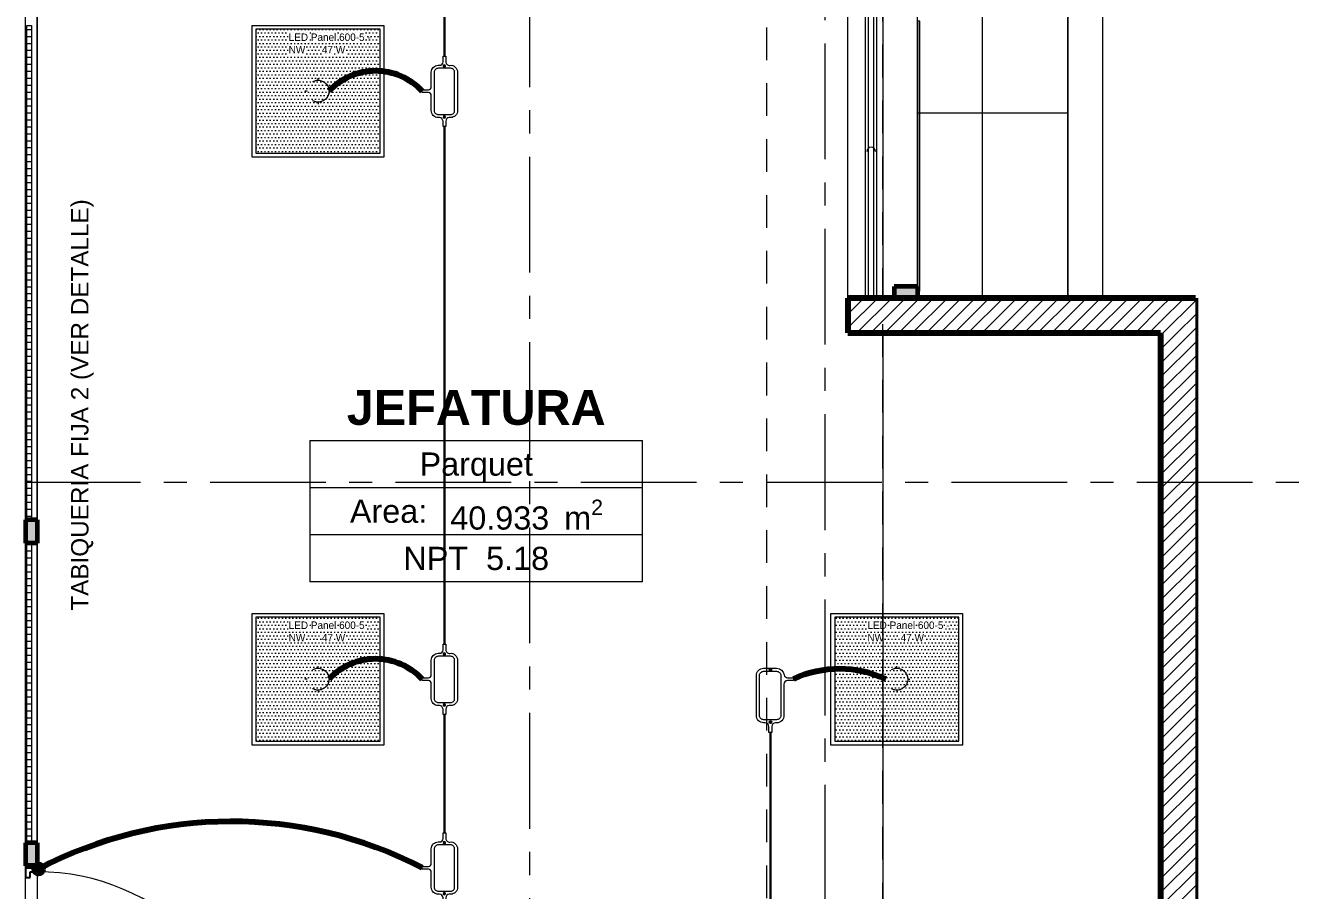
# Model space of a CAD drawing. Header units: inches. Extents: x -38 to 5698, y -33 to 92.
# Drawn here: x 140.37 to 145.89, y 32.64 to 36.38 of the extents above; entities that cross this region are included whole.
import ezdxf
from ezdxf.lldxf.tags import DXFTag

# ---------------------------------------------------------------- set-up
doc = ezdxf.new("R2010")
doc.units = ezdxf.units.IN
doc.header["$MEASUREMENT"] = 0
doc.set_wipeout_variables(frame=1)
for name, pattern in [('CONTINUA', [0]), ('DASHED', [0.75, 0.5, -0.25]), ('Hidden Line', [0.195611, 0.141111, -0.0545]), ('Punto & Raya', [0.65, 0.5, -0.075, 0, -0.075]), ('Wipeout_Contour', [1, 0, -1])]:
    doc.linetypes.add(name, pattern=pattern)
for name, color, linetype in [('02 _ ARQ _ ALB _ Ejes Generales', 7, 'Continuous'), ('02 _ ARQ _ ALB _ Muros Interiores', 7, 'Continuous'), ('02 _ ARQ _ ZON _ Espacio.3D', 7, 'Continuous'), ('08 _ STR _ EXT _ 07 Losa Aligerada', 7, 'Continuous'), ('08 _ STR _ EXT _ 09 Vigas', 7, 'Continuous'), ('Acabado - Muros', 7, 'Continuous'), ('Dibujo 2D - General', 7, 'Continuous'), ('Estructura - 04 MURO', 7, 'Continuous'), ('Interior - Escaleras & Barandillas', 7, 'Continuous'), ('Marcador - Secciones', 251, 'Continuous'), ('Notas - Etiquetas', 251, 'Continuous')]:
    doc.layers.add(name, color=color, linetype=linetype)
for name, color, linetype, lineweight in [('ALUMBRADO_CONDUIT', 30, 'CONDUIT1', 30), ('Bancas', 1, 'Continuous', 13), ('CABLEADO EXT.', 3, 'PVCSUBT', 30), ('Luminarias', 5, 'Continuous', 20), ('pulsador', 4, 'Continuous', 40), ('Simb_Alumbrado', 140, 'CONTINUA', 30)]:
    doc.layers.add(name, color=color, linetype=linetype, lineweight=lineweight)
doc.styles.add('Estilo_Generado_1', font='swisseb.ttf')
doc.styles.add('Estilo_Generado_4', font='swisse.ttf')
doc.styles.add('Estilo_Generado_7', font='swisse.ttf')
doc.styles.add('{18b73a54-fa43-428c-adcb-c1c7bbdf2c84}', font='Simplex.shx')
tags = doc.linetypes.add('CONDUIT', pattern='A,1.5,-0.210535,["con",{18b73a54-fa43-428c-adcb-c1c7bbdf2c84},S=0.2,R=0,X=0,Y=-0.065594],-0.702384', length=2.412919).pattern_tags.tags
tags[6] = DXFTag(74, 10)
tags = doc.linetypes.add('CONDUIT1', pattern='A,1,-0.19772,["con",{18b73a54-fa43-428c-adcb-c1c7bbdf2c84},S=0.2,R=0,X=0,Y=-0.065594],-0.593642', length=1.791362).pattern_tags.tags
tags[6] = DXFTag(74, 10)
tags = doc.linetypes.add('PVCSUBT', pattern='A,0.6,-0.3,0.6,-0.075691,["PVC",Standard,S=0.2,R=0,X=0,Y=-0.093724],-0.621005', length=2.196696).pattern_tags.tags
tags[10] = DXFTag(74, 10)
pattern_1 = [(45, (92.500015, 3e-09), (-0.030052038, 0.030052038), [])]
pattern_2 = [(0, (92.500015, 3e-09), (0, 0.030000001), [])]

# ---------------------------------------------------------------- blocks, each defined once
blk = doc.blocks.new('*U270')
at = {"layer": 'Luminarias', "linetype": 'DASHED', "lineweight": 0, "ltscale": 0.05}
blk.add_lwpolyline([(0, -0.0045), (0, 0.0045)], dxfattribs=at)
blk = doc.blocks.new('*U271')
at = {"color": 0, "linetype": 'ByBlock', "lineweight": -2, "transparency": 16777216}
blk.add_blockref('*U270', (0, 0.05), dxfattribs=at)
for p, rotation in [((-0.05, 0), 90), ((0, -0.05), 180), ((0.05, 0), 269.9999999999999)]:
    blk.add_blockref('*U270', p, dxfattribs=dict(at, rotation=rotation))
blk = doc.blocks.new('PANEL LED 50W')
at = {"layer": 'Luminarias'}
h = blk.add_hatch(dxfattribs=at)
h.set_pattern_fill('DOTS', color=4, scale=0.009097)
h.set_pattern_definition([(0, (0, -2e-14), (0.0072206, 0.01444116), [0, -0.01444116])])
h.paths.add_polyline_path([(-0.2574, -0.2574), (0.2574, -0.2574), (0.2574, 0.2574), (-0.2574, 0.2574)])
h.paths.add_polyline_path([(-0.1296, 0.0974), (0.1849, 0.0974), (0.1849, 0.2469), (-0.1296, 0.2469)], flags=24)
at = {"layer": 'Luminarias', "color": 4, "lineweight": 0}
for points in [[(-0.2729, 0.2729), (0.2729, 0.2729), (0.2729, -0.2729), (-0.2729, -0.2729)], [(-0.2574, -0.2574), (0.2574, -0.2574), (0.2574, 0.2574), (-0.2574, 0.2574)]]:
    blk.add_lwpolyline(points, close=True, dxfattribs=at)
at = {"layer": 'Luminarias', "color": 4, "linetype": 'DASHED', "lineweight": 0, "ltscale": 0.01}
blk.add_circle((0, 0), 0.0455, dxfattribs=at)
at = {"color": 4}
blk.add_blockref('*U271', (0, 0), dxfattribs=at)
at = {"layer": 'Luminarias', "color": 4, "insert": (-0.1218, 0.2392), "char_height": 0.030929, "width": 0.382855, "attachment_point": 1}
blk.add_mtext('{\\Ftxt|c0;LED Panel 600-5 - NW      47 W}', dxfattribs=at)
blk = doc.blocks.new('oval t')
at = {"layer": 'Simb_Alumbrado', "lineweight": 13}
blk.add_lwpolyline([(0.0141, 0.0102, -0.414214), (0.0041, 0.0202), (0.0041, 0.0416), (-0.0056, 0.0416), (-0.0056, 0.0202, -0.414214), (-0.0156, 0.0102), (-0.0659, 0.0102, 0.414214), (-0.0899, -0.0138), (-0.0899, -0.0183, -0.414214), (-0.1019, -0.0303), (-0.1213, -0.0303), (-0.1213, -0.04), (-0.1016, -0.04, -0.451917), (-0.0897, -0.0535, 0.451917), (-0.0659, -0.0805), (0.0659, -0.0805, 0.414214), (0.0899, -0.0566), (0.0899, -0.0512, -0.398753), (0.1019, -0.0401), (0.1213, -0.0401), (0.1213, -0.0304), (0.1019, -0.0304, -0.368669), (0.0899, -0.0176), (0.0899, -0.0138, 0.414214), (0.0659, 0.0102), (0.0141, 0.0102)], format="xyb", dxfattribs=at)
blk.add_lwpolyline([(-0.0659, 0), (0.0659, 0, -0.414214), (0.0797, -0.0138), (0.0797, -0.0566, -0.414214), (0.0659, -0.0703), (-0.0659, -0.0703, -0.414214), (-0.0797, -0.0566), (-0.0797, -0.0138, -0.414214)], format="xyb", close=True, dxfattribs=at)
for points in [[(-0.0911, -0.0352), (-0.0828, -0.0352)], [(-0.0869, -0.031), (-0.0869, -0.0394)], [(0.0837, -0.0352), (0.0921, -0.0352)], [(0.0879, -0.031), (0.0879, -0.0394)]]:
    blk.add_lwpolyline(points, dxfattribs=at)
for centre in [(-0.0869, -0.0352), (0.0879, -0.0352)]:
    blk.add_circle(centre, 0.00419, dxfattribs=at)
blk = doc.blocks.new('CAJA OVAL TIPO L')
at = {"layer": 'Simb_Alumbrado', "lineweight": 13}
blk.add_lwpolyline([(-0.0491, -0.079), (-0.0491, -0.0343, -0.380413), (-0.0258, -0.0088), (-0.0258, -0.0088, 0.341426), (-0.0164, 0.0033), (-0.0164, 0.0236), (-0.0063, 0.0236), (-0.0063, 0.0033, 0.414214), (0.0063, -0.0092), (0.1138, -0.0092, -0.414214), (0.1388, -0.0343), (0.1388, -0.0382, 0.414214), (0.1513, -0.0508), (0.1716, -0.0508), (0.1716, -0.0609), (0.1513, -0.0609, 0.414214), (0.1388, -0.0734), (0.1388, -0.079, -0.414214), (0.1138, -0.104), (-0.0241, -0.104, -0.414214), (-0.0491, -0.079, 0.414214)], format="xyb", dxfattribs=at)
blk.add_lwpolyline([(-0.0241, -0.0199), (0.1138, -0.0199, -0.414214), (0.1282, -0.0343), (0.1282, -0.079, -0.414214), (0.1138, -0.0934), (-0.0241, -0.0934, -0.414214), (-0.0384, -0.079), (-0.0384, -0.0343, -0.414214)], format="xyb", close=True, dxfattribs=at)
for points in [[(-0.0483, -0.0558), (-0.0395, -0.0558)], [(-0.0439, -0.0514), (-0.0439, -0.0602)], [(0.1323, -0.0558), (0.1411, -0.0558)], [(0.1367, -0.0514), (0.1367, -0.0602)]]:
    blk.add_lwpolyline(points, dxfattribs=at)
for centre in [(-0.0439, -0.0558), (0.1367, -0.0558)]:
    blk.add_circle(centre, 0.00438, dxfattribs=at)
blk = doc.blocks.new('pulsador')
at = {"layer": 'pulsador', "lineweight": 40}
h = blk.add_hatch(color=4, dxfattribs=at)
h.dxf.hatch_style = 1
h.paths.add_polyline_path([(246.2314, 46.0882, 1), (246.279, 46.0882, 1)])
h.paths.add_polyline_path([(246.2786, 46.0882, -1), (246.2317, 46.0882, -1)], flags=16)
h.paths.add_polyline_path([(246.271, 46.0882, -1), (246.2393, 46.0882, -1)], flags=0)
at = {"layer": 'pulsador'}
h = blk.add_hatch(color=4, dxfattribs=at)
h.dxf.hatch_style = 1
h.paths.add_polyline_path([(246.2393, 46.0882, 1), (246.271, 46.0882, 1)])
at = {"layer": 'pulsador', "color": 4, "lineweight": 50}
blk.add_circle((246.2552, 46.0882), 0.0238, dxfattribs=at)
at = {"layer": 'pulsador', "color": 4, "lineweight": 40}
blk.add_circle((246.2552, 46.0882), 0.0235, dxfattribs=at)
at = {"layer": 'pulsador', "color": 4}
blk.add_circle((246.2552, 46.0882), 0.0159, dxfattribs=at)

msp = doc.modelspace()

# ---------------------------------------------------------------- linework, layer by layer
at = {"layer": '02 _ ARQ _ ALB _ Muros Interiores', "color": 7, "linetype": 'Continuous', "lineweight": 80}
msp.add_line((140.37, 32.7503), (140.42, 32.7503), dxfattribs=at)
at = {"layer": '02 _ ARQ _ ALB _ Muros Interiores', "color": 165, "linetype": 'Continuous', "lineweight": 25}
for p, q in [((140.42, 32.7503), (140.37, 32.7503)), ((140.37, 32.7503), (140.37, 32.7003)), ((140.42, 32.7253), (140.42, 32.7503)), ((140.37, 32.7003), (140.39, 32.7003)), ((140.39, 32.7003), (140.39, 32.7253)), ((140.39, 32.7253), (140.42, 32.7253))]:
    msp.add_line(p, q, dxfattribs=at)
at = {"layer": '02 _ ARQ _ ALB _ Muros Interiores', "color": 175, "linetype": 'Continuous', "lineweight": 15}
msp.add_arc((140.42, 31.775), 0.9503, 0, 90, dxfattribs=at)
at = {"layer": '02 _ ARQ _ ZON _ Espacio.3D', "color": 252, "linetype": 'Continuous', "lineweight": 13}
for p, q in [((141.5973, 34.5863), (141.5973, 33.9756)), ((141.5973, 34.5863), (143.0338, 34.5863)), ((143.0338, 33.9756), (143.0338, 34.5863)), ((141.5973, 34.3827), (143.0338, 34.3827)), ((143.0338, 34.1792), (141.5973, 34.1792)), ((143.0338, 33.9756), (141.5973, 33.9756))]:
    msp.add_line(p, q, dxfattribs=at)
at = {"layer": '02 _ ARQ _ ZON _ Espacio.3D', "color": 254, "linetype": 'Continuous', "lineweight": 0, "flags": 128}
msp.add_lwpolyline([(130.07, 29.75), (135.97, 29.75), (135.97, 30.2), (136.57, 30.2), (136.57, 31), (137.07, 31), (137.07, 29.75), (140.37, 29.75), (140.3701, 39), (140.37, 39), (140.37, 39.9003), (137.07, 39.9003), (137.07, 39), (136.57, 39), (136.57, 39.4), (130.07, 39.4)], dxfattribs=at)
msp.add_lwpolyline([(140.42, 39.75), (140.42, 32.7833), (140.42, 32.7833), (140.42, 31.7003), (140.42, 29.75), (143.07, 29.75), (143.07, 30.2), (143.57, 30.2), (143.57, 30.7), (144.07, 30.7), (144.07, 29.85), (145.27, 29.85), (145.27, 35.0505), (143.9201, 35.0505), (143.9201, 35.2005), (143.92, 35.2005), (143.92, 39), (143.57, 39), (143.57, 39.4), (143.17, 39.4), (143.17, 39.75)], close=True, dxfattribs=at)
at = {"layer": '08 _ STR _ EXT _ 07 Losa Aligerada', "color": 254, "linetype": 'Continuous', "lineweight": 18, "flags": 128}
msp.add_lwpolyline([(145.02, 35.2005), (145.02, 41.1), (131.4553, 41.1), (131.4553, 40.8001), (126.5479, 40.8001), (126.5479, 40.5001), (115.87, 40.5001)], dxfattribs=at)
at = {"layer": 'Acabado - Muros', "color": 7, "linetype": 'Continuous', "lineweight": 60}
msp.add_line((140.42, 32.7503), (140.37, 32.7503), dxfattribs=at)
at = {"layer": 'ALUMBRADO_CONDUIT', "color": 30, "lineweight": 30, "ltscale": 0.4, "true_color": 0xf26722}
for p, q in [((142.1782, 33.4031), (142.1782, 32.8932)), ((143.5853, 33.3268), (143.5853, 31.2481))]:
    msp.add_line(p, q, dxfattribs=at)
at = {"layer": 'CABLEADO EXT.', "color": 3, "lineweight": 80}
for centre, radius, start, end in [((141.8809, 33.3689), 0.2747, 42.972, 137.028), ((143.8834, 33.1239), 0.4764, 65.1506, 114.6298)]:
    msp.add_arc(centre, radius, start, end, dxfattribs=at)
at = {"layer": 'Estructura - 04 MURO', "color": 7, "linetype": 'Continuous', "lineweight": 80, "flags": 128}
msp.add_lwpolyline([(145.42, 29.7), (145.42, 35.2005)], dxfattribs=at)

# ---------------------------------------------------------------- block references
at = {"color": 4, "lineweight": 40}
msp.add_blockref('pulsador', (-105.8291, -13.3513), dxfattribs=at)
at = {"layer": 'ALUMBRADO_CONDUIT', "xscale": 1.041283452965173, "yscale": 1.041283452965173, "zscale": 1.041283452965173}
for p in [(141.6325, 33.5562), (144.131, 33.5562)]:
    msp.add_blockref('PANEL LED 50W', p, dxfattribs=at)
at = {"layer": 'ALUMBRADO_CONDUIT', "linetype": 'CONDUIT', "lineweight": 30, "xscale": 1.253906979044094, "yscale": 1.253906979044094, "zscale": 1.253906979044094, "rotation": 270}
msp.add_blockref('CAJA OVAL TIPO L', (143.6553, 33.542), dxfattribs=at)
at = {"layer": 'Bancas', "color": 252, "true_color": 0x939598, "xscale": -1.253906979044094, "yscale": 1.253906979044094, "zscale": 1.253906979044094, "rotation": 90}
for p in [(142.1341, 33.5552), (142.1341, 32.7411)]:
    msp.add_blockref('oval t', p, dxfattribs=at)

# ---------------------------------------------------------------- texts
at = {"layer": '02 _ ARQ _ ZON _ Espacio.3D', "color": 252, "lineweight": 25, "attachment_point": 2}
for s, insert, char_height, style in [('\\A1;{\\pqc;\\pt0;\\fSwis721 Ex BT|b1|i0|c0|p34;JEFATURA}', (142.3155, 34.8038), 0.15, 'Estilo_Generado_1'), ('\\A1;{\\pqc;\\pt0;\\fSwis721 Ex BT|b0|i0|c238|p34;Parquet}', (142.3155, 34.5345), 0.1, 'Estilo_Generado_7'), ('\\A1;{\\pqc;\\pt0;\\fSwis721 Ex BT|b0|i0|c238|p34;Area: }', (141.937, 34.331), 0.1, 'Estilo_Generado_7'), ('\\A1;{\\pqc;\\pt0,0.3;\\fSwis721 Ex BT|b0|i0|c238|p34;40.933\\fSwis721 Ex BT|b0|i0|c238|p34;\\A1{\\H.66x;\\S^  ;}\\fSwis721 Ex BT|b0|i0|c238|p34; m\\fSwis721 Ex BT|b0|i0|c238|p34;\\A1{\\H.66x;\\S2^  ;}}', (142.5331, 34.331), 0.1, 'Estilo_Generado_7'), ('\\A1;{\\pqc;\\pt0;\\fSwis721 Ex BT|b0|i0|c238|p34;NPT  5.18}', (142.3155, 34.1274), 0.1, 'Estilo_Generado_7')]:
    msp.add_mtext(s, dxfattribs=dict(at, insert=insert, char_height=char_height, style=style))

# ---------------------------------------------------------------- next in the draw order: wipeouts: each hides what was drawn before it
at = {"color": 254, "linetype": 'Wipeout_Contour', "lineweight": 0, "ltscale": 3410.450685}
msp.add_wipeout([(140.37, 32.8503), (140.42, 32.8503), (140.42, 34.1433), (140.37, 34.1433)], dxfattribs=at).dxf.layer = 'Acabado - Muros'
at = {"color": 254, "linetype": 'Wipeout_Contour', "lineweight": 0, "ltscale": 5123.845039}
msp.add_wipeout([(144.87, 35.2005), (144.87, 40.95), (136.0575, 40.95), (136.0575, 39.9), (144.07, 39.9), (144.07, 35.2005)], dxfattribs=at).dxf.layer = 'Dibujo 2D - General'

# ---------------------------------------------------------------- next in the draw order: hatches: boundary and pattern name
at = {"layer": 'Dibujo 2D - General', "linetype": 'Continuous', "lineweight": 13}
h = msp.add_hatch(dxfattribs=at)
h.set_pattern_fill('CEMENTO_PULIDO_Y_BRUÑADO_FA', color=251, style=0, pattern_type=2)
h.set_pattern_definition([(0, (92.5, 3e-09), (0, 1), []), (90, (92.5, 3e-09), (-1, 0), [])])
h.paths.add_polyline_path([(144.87, 35.2005), (144.87, 40.95), (136.0575, 40.95), (136.0575, 39.9), (144.07, 39.9), (144.07, 35.2005)])

# ---------------------------------------------------------------- next in the draw order: linework, layer by layer
at = {"layer": '02 _ ARQ _ ALB _ Ejes Generales', "color": 251, "linetype": 'Punto & Raya', "lineweight": 13}
msp.add_line((143.82, 45.9), (143.82, 2.05), dxfattribs=at)
at = {"layer": '08 _ STR _ EXT _ 09 Vigas', "color": 251, "linetype": 'Hidden Line', "lineweight": 13}
msp.add_line((143.57, 30.2), (143.57, 39.4), dxfattribs=at)
at = {"layer": 'Acabado - Muros', "color": 251, "linetype": 'Continuous', "lineweight": 13, "flags": 128}
for points in [[(140.37, 32.8503), (140.37, 34.1433)], [(140.42, 32.8503), (140.42, 34.1433)]]:
    msp.add_lwpolyline(points, dxfattribs=at)
at = {"layer": 'ALUMBRADO_CONDUIT', "color": 30, "lineweight": 30, "ltscale": 0.4, "true_color": 0xf26722}
for p, q in [((142.1782, 38.4018), (142.1782, 36.2448)), ((142.1782, 35.9406), (142.1782, 33.7073))]:
    msp.add_line(p, q, dxfattribs=at)
at = {"layer": 'CABLEADO EXT.', "color": 3, "lineweight": 80}
for centre, radius, start, end in [((141.8809, 35.9064), 0.2747, 42.972, 137.028), ((141.2591, 31.1489), 1.7932, 62.6829, 117.6803)]:
    msp.add_arc(centre, radius, start, end, dxfattribs=at)
at = {"layer": 'Dibujo 2D - General', "color": 251, "linetype": 'Continuous', "lineweight": 13, "flags": 128}
msp.add_lwpolyline([(144.87, 35.2005), (144.87, 40.95), (136.0575, 40.95), (136.0575, 39.9), (144.07, 39.9), (144.07, 35.2005)], close=True, dxfattribs=at)
at = {"layer": 'Interior - Escaleras & Barandillas', "color": 161, "linetype": 'Continuous', "lineweight": 13, "flags": 128}
msp.add_lwpolyline([(144.0387, 35.8337, 1), (144.0012, 35.8337)], format="xyb", dxfattribs=at)
at = {"layer": 'Marcador - Secciones', "color": 251, "linetype": 'Punto & Raya', "lineweight": 13}
msp.add_line((142.5454, 46.2111), (142.5454, 0.9472), dxfattribs=at)

# ---------------------------------------------------------------- next in the draw order: block references
at = {"layer": 'ALUMBRADO_CONDUIT', "xscale": 1.041283452965173, "yscale": 1.041283452965173, "zscale": 1.041283452965173}
msp.add_blockref('PANEL LED 50W', (141.6325, 36.0937), dxfattribs=at)
at = {"layer": 'Bancas', "color": 252, "true_color": 0x939598, "xscale": -1.253906979044094, "yscale": 1.253906979044094, "zscale": 1.253906979044094, "rotation": 90}
msp.add_blockref('oval t', (142.1341, 36.0927), dxfattribs=at)

# ---------------------------------------------------------------- next in the draw order: texts
at = {"layer": 'Notas - Etiquetas', "color": 8, "linetype": 'Continuous', "lineweight": 13, "insert": (140.6153, 33.8518), "char_height": 0.075, "attachment_point": 4, "rotation": 90, "style": 'Estilo_Generado_4'}
msp.add_mtext('\\A1;{\\pql;\\fSwis721 Ex BT|b0|i0|c0|p34;TABIQUERIA FIJA 2 (VER DETALLE)\\fSwis721 Ex BT|b0|i0|c0|p34; }', dxfattribs=at)

# ---------------------------------------------------------------- next in the draw order: wipeouts: each hides what was drawn before it
at = {"color": 254, "linetype": 'Wipeout_Contour', "lineweight": 0, "ltscale": 5115.945575}
msp.add_wipeout([(140.403, 36.3768), (140.37, 36.3768), (140.37, 34.2433), (140.42, 34.2433), (140.42, 36.3933), (140.403, 36.3933)], dxfattribs=at).dxf.layer = 'Acabado - Muros'
at = {"color": 254, "linetype": 'Wipeout_Contour', "lineweight": 0, "ltscale": 3410.410717}
msp.add_wipeout([(140.375, 34.1433), (140.375, 32.8503), (140.395, 32.8503), (140.395, 34.1433)], dxfattribs=at).dxf.layer = 'Acabado - Muros'
at = {"color": 254, "linetype": 'Wipeout_Contour', "lineweight": 0, "ltscale": 3426.123211}
msp.add_wipeout([(144.07, 39.9), (144.07, 35.2005), (144.22, 35.2005), (144.22, 39.9)], dxfattribs=at).dxf.layer = 'Estructura - 04 MURO'

# ---------------------------------------------------------------- next in the draw order: hatches: boundary and pattern name
at = {"layer": 'Acabado - Muros', "linetype": 'Continuous', "lineweight": 9}
msp.add_hatch(color=250, dxfattribs=at).paths.add_polyline_path([(144.23, 36.3955), (144.22, 36.3955), (144.22, 35.2305), (144.23, 35.2305)])
at = {"layer": 'Acabado - Muros', "linetype": 'Continuous', "lineweight": 0}
for points in [[(144.12, 35.2505), (144.12, 35.2005), (144.22, 35.2005), (144.22, 35.2505)], [(140.37, 32.8503), (140.37, 32.7503), (140.42, 32.7503), (140.42, 32.8503)]]:
    msp.add_hatch(color=254, dxfattribs=at).paths.add_polyline_path(points)
h = msp.add_hatch(dxfattribs=at)
h.set_pattern_fill('CONTRACHAPADO_0002', color=254, style=0, pattern_type=2)
h.set_pattern_definition(pattern_2)
h.paths.add_polyline_path([(140.375, 34.1433), (140.375, 32.8503), (140.395, 32.8503), (140.395, 34.1433)])

# ---------------------------------------------------------------- next in the draw order: linework, layer by layer
at = {"layer": '08 _ STR _ EXT _ 07 Losa Aligerada', "color": 254, "linetype": 'Continuous', "lineweight": 18, "flags": 128}
msp.add_lwpolyline([(145.42, 29.7), (145.42, 35.2005), (144.07, 35.2005), (144.07, 29.7)], close=True, dxfattribs=at)
at = {"layer": 'Acabado - Muros', "color": 7, "linetype": 'Continuous', "lineweight": 60}
for p, q in [((144.12, 35.2505), (144.12, 35.2005)), ((144.22, 35.2505), (144.12, 35.2505)), ((144.22, 35.2505), (144.22, 35.2005)), ((144.22, 35.2005), (144.12, 35.2005)), ((140.42, 34.1433), (140.37, 34.1433)), ((140.37, 32.8503), (140.37, 32.7503)), ((140.42, 32.8503), (140.37, 32.8503)), ((140.42, 32.8503), (140.42, 32.7503))]:
    msp.add_line(p, q, dxfattribs=at)
at = {"layer": 'Acabado - Muros', "color": 251, "linetype": 'Continuous', "lineweight": 13, "flags": 128}
for points in [[(140.42, 34.2433), (140.42, 38.5433)], [(140.37, 34.2433), (140.37, 36.3768)]]:
    msp.add_lwpolyline(points, dxfattribs=at)
at = {"layer": 'Acabado - Muros', "color": 7, "linetype": 'Continuous', "lineweight": 13, "flags": 128}
for points in [[(144.23, 36.3955), (144.22, 36.3955), (144.22, 35.2305), (144.23, 35.2305)], [(140.375, 34.1433), (140.395, 34.1433), (140.395, 32.8503), (140.375, 32.8503)]]:
    msp.add_lwpolyline(points, close=True, dxfattribs=at)
at = {"layer": 'Estructura - 04 MURO', "color": 7, "linetype": 'Continuous', "lineweight": 13, "flags": 128}
for points in [[(144.22, 35.2005), (144.22, 40.05)], [(144.07, 39), (144.07, 35.2005)], [(144.22, 35.2005), (144.07, 35.2005)]]:
    msp.add_lwpolyline(points, dxfattribs=at)

# ---------------------------------------------------------------- next in the draw order: wipeouts: each hides what was drawn before it
at = {"color": 254, "linetype": 'Wipeout_Contour', "lineweight": 0, "ltscale": 3410.705013}
msp.add_wipeout([(140.375, 36.3768), (140.375, 34.2433), (140.395, 34.2433), (140.395, 36.3768)], dxfattribs=at).dxf.layer = 'Acabado - Muros'
at = {"color": 254, "linetype": 'Wipeout_Contour', "lineweight": 0, "ltscale": 3429.419185}
msp.add_wipeout([(144.87, 40.95), (144.87, 35.2005), (145.02, 35.2005), (145.02, 40.95)], dxfattribs=at).dxf.layer = 'Estructura - 04 MURO'
at = {"color": 254, "linetype": 'Wipeout_Contour', "lineweight": 0, "ltscale": 2572.423113}
msp.add_wipeout([(145.27, 35.0505), (145.42, 35.0505), (145.42, 35.2005)], dxfattribs=at).dxf.layer = 'Estructura - 04 MURO'

# ---------------------------------------------------------------- next in the draw order: hatches: boundary and pattern name
at = {"layer": 'Acabado - Muros', "linetype": 'Continuous', "lineweight": 0}
h = msp.add_hatch(dxfattribs=at)
h.set_pattern_fill('CONTRACHAPADO_0002', color=254, style=0, pattern_type=2)
h.set_pattern_definition(pattern_2)
h.paths.add_polyline_path([(140.375, 36.3768), (140.375, 34.2433), (140.395, 34.2433), (140.395, 36.3768)])
msp.add_hatch(color=254, dxfattribs=at).paths.add_polyline_path([(140.42, 34.2433), (140.37, 34.2433), (140.37, 34.1433), (140.42, 34.1433)])
at = {"layer": 'Estructura - 04 MURO', "linetype": 'Continuous', "lineweight": 5}
h = msp.add_hatch(dxfattribs=at)
h.set_pattern_fill('LADRILLO_COMÚN_0002', color=252, style=0, pattern_type=2)
h.set_pattern_definition(pattern_1)
h.paths.add_polyline_path([(145.27, 35.0505), (145.42, 35.0505), (145.42, 35.2005)])

# ---------------------------------------------------------------- next in the draw order: linework, layer by layer
at = {"layer": 'Acabado - Muros', "color": 7, "linetype": 'Continuous', "lineweight": 60}
for p, q in [((140.37, 34.2433), (140.37, 34.1433)), ((140.42, 34.2433), (140.37, 34.2433)), ((140.42, 34.2433), (140.42, 34.1433))]:
    msp.add_line(p, q, dxfattribs=at)
at = {"layer": 'Acabado - Muros', "color": 7, "linetype": 'Continuous', "lineweight": 13, "flags": 128}
msp.add_lwpolyline([(140.375, 36.3768), (140.395, 36.3768), (140.395, 34.2433), (140.375, 34.2433)], close=True, dxfattribs=at)
at = {"layer": 'Estructura - 04 MURO', "color": 7, "linetype": 'Continuous', "lineweight": 13, "flags": 128}
for points in [[(145.02, 35.2005), (145.02, 41.1)], [(144.87, 40.95), (144.87, 35.2005)], [(145.02, 35.2005), (144.87, 35.2005)]]:
    msp.add_lwpolyline(points, dxfattribs=at)

# ---------------------------------------------------------------- next in the draw order: wipeouts: each hides what was drawn before it
at = {"color": 254, "linetype": 'Wipeout_Contour', "lineweight": 0, "ltscale": 2573.3195}
msp.add_wipeout([(145.27, 35.0505), (145.42, 35.2005), (145.27, 35.2005)], dxfattribs=at).dxf.layer = 'Estructura - 04 MURO'

# ---------------------------------------------------------------- next in the draw order: hatches: boundary and pattern name
at = {"layer": 'Estructura - 04 MURO', "linetype": 'Continuous', "lineweight": 5}
h = msp.add_hatch(dxfattribs=at)
h.set_pattern_fill('LADRILLO_COMÚN_0002', color=252, style=0, pattern_type=2)
h.set_pattern_definition(pattern_1)
h.paths.add_polyline_path([(145.27, 35.0505), (145.42, 35.2005), (145.27, 35.2005)])

# ---------------------------------------------------------------- next in the draw order: wipeouts: each hides what was drawn before it
at = {"color": 254, "linetype": 'Wipeout_Contour', "lineweight": 0, "ltscale": 3427.497673}
msp.add_wipeout([(145.27, 35.2005), (143.9201, 35.2005), (143.9201, 35.0505), (145.27, 35.0505)], dxfattribs=at).dxf.layer = 'Estructura - 04 MURO'

# ---------------------------------------------------------------- next in the draw order: hatches: boundary and pattern name
at = {"layer": 'Estructura - 04 MURO', "linetype": 'Continuous', "lineweight": 5}
h = msp.add_hatch(dxfattribs=at)
h.set_pattern_fill('LADRILLO_COMÚN_0002', color=252, style=0, pattern_type=2)
h.set_pattern_definition(pattern_1)
h.paths.add_polyline_path([(145.27, 35.2005), (143.9201, 35.2005), (143.9201, 35.0505), (145.27, 35.0505)])

# ---------------------------------------------------------------- next in the draw order: linework, layer by layer
at = {"layer": '08 _ STR _ EXT _ 09 Vigas', "color": 251, "linetype": 'Hidden Line', "lineweight": 13}
msp.add_line((144.07, 26.75), (144.07, 39.9), dxfattribs=at)
at = {"layer": 'Estructura - 04 MURO', "color": 7, "linetype": 'Continuous', "lineweight": 80, "flags": 128}
for points in [[(145.42, 35.2005), (143.9201, 35.2005)], [(143.9201, 35.2005), (143.9201, 35.0505)], [(143.9201, 35.0505), (145.27, 35.0505)]]:
    msp.add_lwpolyline(points, dxfattribs=at)
at = {"layer": 'Interior - Escaleras & Barandillas', "color": 161, "linetype": 'Continuous', "lineweight": 13, "flags": 128}
msp.add_lwpolyline([(144.045, 39), (143.995, 39), (143.995, 35.2005), (144.045, 35.2005)], close=True, dxfattribs=at)
for points in [[(144.0075, 39), (144.0075, 35.2005)], [(144.0325, 35.2005), (144.0325, 39)]]:
    msp.add_lwpolyline(points, dxfattribs=at)

# ---------------------------------------------------------------- next in the draw order: wipeouts: each hides what was drawn before it
at = {"color": 254, "linetype": 'Wipeout_Contour', "lineweight": 0, "ltscale": 3430.089013}
msp.add_wipeout([(145.27, 35.0505), (145.27, 29.85), (145.42, 29.85), (145.42, 35.0505)], dxfattribs=at).dxf.layer = 'Estructura - 04 MURO'

# ---------------------------------------------------------------- next in the draw order: hatches: boundary and pattern name
at = {"layer": 'Estructura - 04 MURO', "linetype": 'Continuous', "lineweight": 5}
h = msp.add_hatch(dxfattribs=at)
h.set_pattern_fill('LADRILLO_COMÚN_0002', color=252, style=0, pattern_type=2)
h.set_pattern_definition(pattern_1)
h.paths.add_polyline_path([(145.27, 35.0505), (145.27, 29.85), (145.42, 29.85), (145.42, 35.0505)])

# ---------------------------------------------------------------- next in the draw order: linework, layer by layer
at = {"layer": 'Estructura - 04 MURO', "color": 7, "linetype": 'Continuous', "lineweight": 80, "flags": 128}
msp.add_lwpolyline([(145.27, 35.0505), (145.27, 29.85)], dxfattribs=at)
at = {"layer": 'Marcador - Secciones', "color": 251, "linetype": 'Punto & Raya', "lineweight": 13}
msp.add_line((97.1666, 34.4067), (148.4403, 34.4067), dxfattribs=at)

doc.saveas('drawing.dxf')
